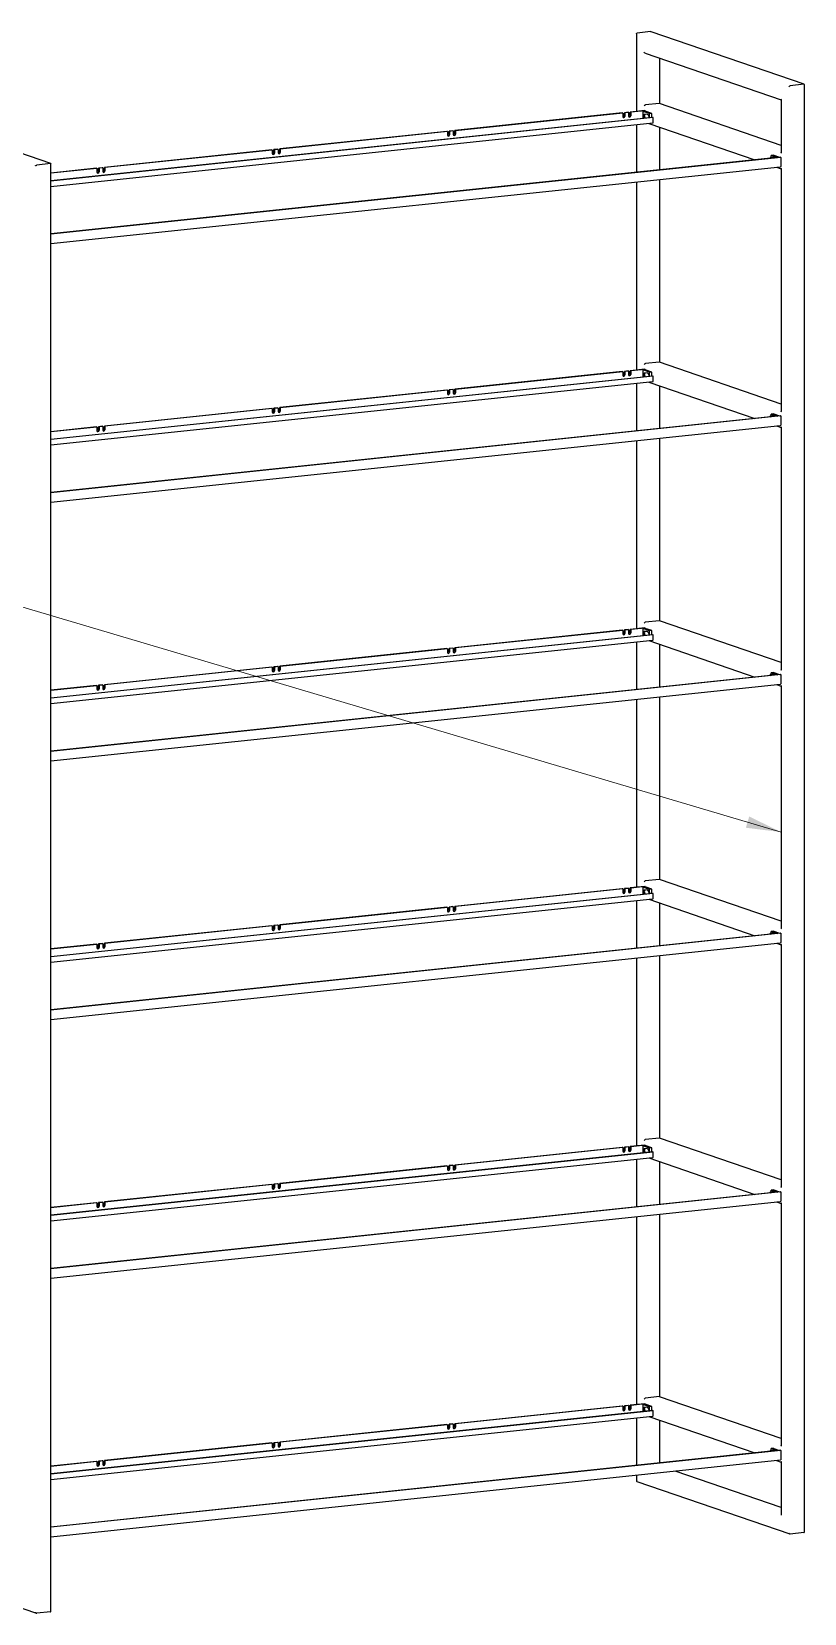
# Model space of a CAD drawing. Header units: inches. Extents: x 6 to 1987, y -21 to 287.
# Drawn here: x 630.4 to 674.3, y 178 to 268.1 of the extents above; entities that cross this region are included whole.
import ezdxf

# ---------------------------------------------------------------- set-up
doc = ezdxf.new("R2010")
doc.units = ezdxf.units.IN
doc.header["$LTSCALE"] = 12.7
doc.header["$MEASUREMENT"] = 0
doc.layers.add('ANNOTATION_LINES', color=7, linetype='Continuous', lineweight=13)
doc.layers.add('Visible', color=7, linetype='Continuous', lineweight=25)

msp = doc.modelspace()

# ---------------------------------------------------------------- linework, layer by layer
at = {"layer": 'ANNOTATION_LINES', "color": 251}
msp.add_line((673.02679, 222.51014, -8.32609), (567.31315, 253.89456, 8.32609), dxfattribs=at)
msp.add_solid([(671.20437, 223.3989), (673.02679, 222.51014), (671.01463, 222.7598)], dxfattribs=at)
at = {"layer": 'Visible'}
for p, q in [((664.79645, 267.96655), (664.79645, 263.54512)), ((665.5974, 268.08801), (664.82741, 268.00693)), ((674.32931, 265.08894), (665.619, 268.08513)), ((665.28995, 266.86155), (673.02679, 264.20022)), ((666.11249, 263.9885), (666.11249, 266.57861)), ((674.31188, 265.09039), (673.54188, 265.00931)), ((674.34283, 182.66623), (674.34283, 265.07)), ((666.08154, 263.9946), (665.31154, 263.91351)), ((673.02679, 261.6101), (666.09897, 263.99315)), ((673.02679, 264.21452), (673.02679, 261.20858)), ((631.45471, 260.57387), (622.74439, 263.57006)), ((665.71413, 263.20168), (631.46822, 259.59528)), ((665.74318, 263.19168), (631.46822, 259.58223)), ((663.98156, 263.4593), (654.46164, 262.45677)), ((664.0106, 263.44931), (654.49069, 262.44678)), ((664.0106, 263.44931), (663.98156, 263.4593)), ((664.0106, 263.44931), (664.0106, 263.25296)), ((664.31405, 263.49431), (664.10406, 263.4722)), ((664.10406, 263.27586), (664.10406, 263.4722)), ((664.1331, 263.46221), (664.10406, 263.4722)), ((664.3431, 263.48432), (664.1331, 263.46221)), ((664.1331, 263.46221), (664.1331, 263.26586)), ((664.3431, 263.48432), (664.31405, 263.49431)), ((664.3431, 263.48432), (664.3431, 263.28798)), ((665.25904, 263.59383), (664.43655, 263.50722)), ((664.43655, 263.31087), (664.43655, 263.50722)), ((664.4656, 263.49722), (664.43655, 263.50722)), ((665.28809, 263.58384), (664.4656, 263.49722)), ((664.4656, 263.49722), (664.4656, 263.30088)), ((665.28809, 263.5642), (665.14809, 263.54946)), ((665.14809, 263.54946), (665.14809, 263.14207)), ((665.52572, 263.41956), (665.14809, 263.54946)), ((665.21217, 263.29172), (665.18981, 263.22087)), ((665.26911, 263.22923), (665.18981, 263.22087)), ((665.18981, 263.22087), (665.20859, 263.14844)), ((665.25689, 263.27634), (665.21217, 263.29172)), ((665.39172, 263.39298), (665.23423, 263.3764)), ((665.27925, 263.19011), (665.25689, 263.27634)), ((665.28809, 263.58384), (665.25904, 263.59383)), ((665.26808, 263.1547), (665.27925, 263.19011)), ((665.28809, 263.58384), (665.28809, 263.5642)), ((665.66572, 263.43431), (665.28809, 263.5642)), ((665.66572, 263.43431), (665.52572, 263.41956)), ((665.52572, 263.18395), (665.52572, 263.41956)), ((665.66572, 263.19869), (665.52572, 263.18395)), ((665.53043, 263.18233), (665.52572, 263.18395)), ((665.66572, 263.19869), (665.66572, 263.43431)), ((665.67043, 263.19707), (665.66572, 263.19869)), ((665.71413, 263.20168), (665.74318, 263.19168)), ((665.74318, 262.93644), (665.74318, 263.19168)), ((631.46822, 259.2797), (665.72042, 262.88676)), ((654.00665, 262.40885), (644.48674, 261.40632)), ((654.0357, 262.39886), (644.51578, 261.39633)), ((654.0357, 262.39886), (654.00665, 262.40885)), ((654.0357, 262.39886), (654.0357, 262.20252)), ((654.33915, 262.44387), (654.12915, 262.42175)), ((654.1582, 262.41176), (654.12915, 262.42175)), ((654.12915, 262.22541), (654.12915, 262.42175)), ((654.36819, 262.43388), (654.1582, 262.41176)), ((654.1582, 262.41176), (654.1582, 262.21542)), ((654.36819, 262.43388), (654.33915, 262.44387)), ((654.36819, 262.43388), (654.36819, 262.23753)), ((654.46164, 262.26043), (654.46164, 262.45677)), ((654.49069, 262.44678), (654.46164, 262.45677)), ((654.49069, 262.44678), (654.49069, 262.25043)), ((664.79645, 262.78946), (664.79645, 260.07787)), ((665.49749, 262.86328), (671.53274, 260.78726)), ((666.11249, 260.21646), (666.11249, 262.65173)), ((644.03174, 261.35841), (634.51183, 260.35588)), ((644.06079, 261.34842), (634.54088, 260.34589)), ((644.06079, 261.34842), (644.03174, 261.35841)), ((644.06079, 261.34842), (644.06079, 261.15207)), ((644.36424, 261.39342), (644.15424, 261.37131)), ((644.18329, 261.36132), (644.15424, 261.37131)), ((644.15424, 261.17496), (644.15424, 261.37131)), ((644.39329, 261.38343), (644.18329, 261.36132)), ((644.18329, 261.36132), (644.18329, 261.16497)), ((644.39329, 261.38343), (644.36424, 261.39342)), ((644.39329, 261.38343), (644.39329, 261.18709)), ((644.48674, 261.20998), (644.48674, 261.40632)), ((644.51578, 261.39633), (644.48674, 261.40632)), ((644.51578, 261.39633), (644.51578, 261.19999)), ((631.43727, 260.57532), (630.66728, 260.49423)), ((672.9762, 260.93927), (631.46822, 256.56812)), ((673.00525, 260.92928), (631.46822, 256.55507)), ((631.46822, 178.15115), (631.46822, 260.55493)), ((631.46822, 256.01692), (672.98248, 260.38874)), ((634.05683, 260.30796), (631.46822, 260.03536)), ((634.08588, 260.29797), (631.46822, 260.02231)), ((634.08588, 260.29797), (634.05683, 260.30796)), ((634.08588, 260.29797), (634.08588, 260.10163)), ((634.38933, 260.34298), (634.17933, 260.32086)), ((634.20838, 260.31087), (634.17933, 260.32086)), ((634.17933, 260.12452), (634.17933, 260.32086)), ((634.41838, 260.33299), (634.20838, 260.31087)), ((634.20838, 260.31087), (634.20838, 260.11453)), ((634.41838, 260.33299), (634.38933, 260.34298)), ((634.41838, 260.33299), (634.41838, 260.13664)), ((634.51183, 260.15953), (634.51183, 260.35588)), ((634.54088, 260.34589), (634.51183, 260.35588)), ((634.54088, 260.34589), (634.54088, 260.14954)), ((672.55696, 260.92828), (672.39946, 260.91169)), ((672.59857, 261.04953), (672.45857, 261.03479)), ((672.45857, 260.91791), (672.45857, 261.03479)), ((672.45857, 261.03479), (672.7925, 260.91993)), ((672.59857, 261.04953), (672.9325, 260.93467)), ((672.75955, 260.36526), (673.02679, 260.27334)), ((672.9762, 260.93927), (673.00525, 260.92928)), ((673.00525, 260.92928), (673.00525, 260.43842)), ((673.02679, 260.28763), (673.02679, 246.48277)), ((664.79645, 259.52668), (664.79645, 248.8193)), ((666.11249, 249.26269), (666.11249, 259.66527)), ((663.98156, 248.73349), (654.46164, 247.73096)), ((664.0106, 248.7235), (654.49069, 247.72097)), ((664.0106, 248.7235), (663.98156, 248.73349)), ((664.0106, 248.7235), (664.0106, 248.52715)), ((664.31405, 248.7685), (664.10406, 248.74639)), ((664.1331, 248.7364), (664.10406, 248.74639)), ((664.10406, 248.55004), (664.10406, 248.74639)), ((664.3431, 248.75851), (664.1331, 248.7364)), ((664.1331, 248.7364), (664.1331, 248.54005)), ((664.3431, 248.75851), (664.31405, 248.7685)), ((664.3431, 248.75851), (664.3431, 248.56217)), ((665.25904, 248.86802), (664.43655, 248.7814)), ((664.43655, 248.58506), (664.43655, 248.7814)), ((664.4656, 248.77141), (664.43655, 248.7814)), ((665.28809, 248.85803), (664.4656, 248.77141)), ((664.4656, 248.77141), (664.4656, 248.57507)), ((665.28809, 248.83839), (665.14809, 248.82365)), ((665.14809, 248.82365), (665.14809, 248.41625)), ((665.52572, 248.69375), (665.14809, 248.82365)), ((665.39172, 248.66717), (665.23423, 248.65059)), ((665.28809, 248.85803), (665.25904, 248.86802)), ((665.28809, 248.85803), (665.28809, 248.83839)), ((665.66572, 248.7085), (665.28809, 248.83839)), ((666.08154, 249.26879), (665.31154, 249.1877)), ((665.66572, 248.7085), (665.52572, 248.69375)), ((665.52572, 248.45814), (665.52572, 248.69375)), ((665.66572, 248.47288), (665.66572, 248.7085)), ((673.02679, 246.88429), (666.09897, 249.26734)), ((665.71413, 248.47586), (631.46822, 244.86947)), ((665.74318, 248.46587), (631.46822, 244.85642)), ((631.46822, 244.55389), (665.72042, 248.16095)), ((654.00665, 247.68304), (644.48674, 246.68051)), ((654.0357, 247.67305), (644.51578, 246.67052)), ((654.0357, 247.67305), (654.00665, 247.68304)), ((654.0357, 247.67305), (654.0357, 247.47671)), ((654.33915, 247.71806), (654.12915, 247.69594)), ((654.1582, 247.68595), (654.12915, 247.69594)), ((654.12915, 247.4996), (654.12915, 247.69594)), ((654.36819, 247.70807), (654.1582, 247.68595)), ((654.1582, 247.68595), (654.1582, 247.48961)), ((654.36819, 247.70807), (654.33915, 247.71806)), ((654.36819, 247.70807), (654.36819, 247.51172)), ((654.46164, 247.53461), (654.46164, 247.73096)), ((654.49069, 247.72097), (654.46164, 247.73096)), ((654.49069, 247.72097), (654.49069, 247.52462)), ((664.79645, 248.06364), (664.79645, 245.35206)), ((665.21217, 248.56591), (665.18981, 248.49506)), ((665.26911, 248.50341), (665.18981, 248.49506)), ((665.18981, 248.49506), (665.20859, 248.42263)), ((665.25689, 248.55052), (665.21217, 248.56591)), ((665.27925, 248.4643), (665.25689, 248.55052)), ((665.26808, 248.42889), (665.27925, 248.4643)), ((665.49749, 248.13747), (671.53274, 246.06145)), ((665.66572, 248.47288), (665.52572, 248.45814)), ((665.53043, 248.45652), (665.52572, 248.45814)), ((665.67043, 248.47126), (665.66572, 248.47288)), ((665.71413, 248.47586), (665.74318, 248.46587)), ((665.74318, 248.21062), (665.74318, 248.46587)), ((666.11249, 245.49065), (666.11249, 247.92592)), ((672.9762, 246.21346), (631.46822, 241.8423)), ((673.00525, 246.20347), (631.46822, 241.82925)), ((644.03174, 246.6326), (634.51183, 245.63007)), ((644.06079, 246.6226), (634.54088, 245.62007)), ((644.06079, 246.6226), (644.03174, 246.6326)), ((644.06079, 246.6226), (644.06079, 246.42626)), ((644.36424, 246.66761), (644.15424, 246.6455)), ((644.18329, 246.6355), (644.15424, 246.6455)), ((644.15424, 246.44915), (644.15424, 246.6455)), ((644.39329, 246.65762), (644.18329, 246.6355)), ((644.18329, 246.6355), (644.18329, 246.43916)), ((644.39329, 246.65762), (644.36424, 246.66761)), ((644.39329, 246.65762), (644.39329, 246.46128)), ((644.48674, 246.48417), (644.48674, 246.68051)), ((644.51578, 246.67052), (644.48674, 246.68051)), ((644.51578, 246.67052), (644.51578, 246.47418)), ((672.55696, 246.20246), (672.39946, 246.18588)), ((672.59857, 246.32372), (672.45857, 246.30898)), ((672.45857, 246.30898), (672.7925, 246.19411)), ((672.45857, 246.1921), (672.45857, 246.30898)), ((672.59857, 246.32372), (672.9325, 246.20886)), ((672.9762, 246.21346), (673.00525, 246.20347)), ((673.00525, 246.20347), (673.00525, 245.71261)), ((631.46822, 241.29111), (672.98248, 245.66293)), ((634.05683, 245.58215), (631.46822, 245.30955)), ((634.08588, 245.57216), (631.46822, 245.2965)), ((634.08588, 245.57216), (634.05683, 245.58215)), ((634.08588, 245.57216), (634.08588, 245.37581)), ((634.38933, 245.61717), (634.17933, 245.59505)), ((634.20838, 245.58506), (634.17933, 245.59505)), ((634.17933, 245.39871), (634.17933, 245.59505)), ((634.41838, 245.60717), (634.20838, 245.58506)), ((634.20838, 245.58506), (634.20838, 245.38871)), ((634.41838, 245.60717), (634.38933, 245.61717)), ((634.41838, 245.60717), (634.41838, 245.41083)), ((634.51183, 245.43372), (634.51183, 245.63007)), ((634.54088, 245.62007), (634.51183, 245.63007)), ((634.54088, 245.62007), (634.54088, 245.42373)), ((672.75955, 245.63945), (673.02679, 245.54753)), ((673.02679, 245.56182), (673.02679, 231.75696)), ((664.79645, 244.80087), (664.79645, 234.09349)), ((666.11249, 234.53687), (666.11249, 244.93946)), ((666.08154, 234.54297), (665.31154, 234.46189)), ((673.02679, 232.15848), (666.09897, 234.54152)), ((665.71413, 233.75005), (631.46822, 230.14366)), ((665.74318, 233.74006), (631.46822, 230.1306)), ((631.46822, 229.82808), (665.72042, 233.43513)), ((663.98156, 234.00768), (654.46164, 233.00515)), ((664.0106, 233.99768), (654.49069, 232.99515)), ((664.0106, 233.99768), (663.98156, 234.00768)), ((664.0106, 233.99768), (664.0106, 233.80134)), ((664.31405, 234.04269), (664.10406, 234.02058)), ((664.10406, 233.82423), (664.10406, 234.02058)), ((664.1331, 234.01058), (664.10406, 234.02058)), ((664.3431, 234.0327), (664.1331, 234.01058)), ((664.1331, 234.01058), (664.1331, 233.81424)), ((664.3431, 234.0327), (664.31405, 234.04269)), ((664.3431, 234.0327), (664.3431, 233.83636)), ((665.25904, 234.14221), (664.43655, 234.05559)), ((664.43655, 233.85925), (664.43655, 234.05559)), ((664.4656, 234.0456), (664.43655, 234.05559)), ((665.28809, 234.13222), (664.4656, 234.0456)), ((664.4656, 234.0456), (664.4656, 233.84926)), ((664.79645, 233.33783), (664.79645, 230.62625)), ((665.28809, 234.11258), (665.14809, 234.09784)), ((665.14809, 234.09784), (665.14809, 233.69044)), ((665.52572, 233.96794), (665.14809, 234.09784)), ((665.21217, 233.8401), (665.18981, 233.76925)), ((665.26911, 233.7776), (665.18981, 233.76925)), ((665.18981, 233.76925), (665.20859, 233.69681)), ((665.25689, 233.82471), (665.21217, 233.8401)), ((665.39172, 233.94136), (665.23423, 233.92478)), ((665.27925, 233.73848), (665.25689, 233.82471)), ((665.28809, 234.13222), (665.25904, 234.14221)), ((665.26808, 233.70308), (665.27925, 233.73848)), ((665.28809, 234.13222), (665.28809, 234.11258)), ((665.66572, 233.98268), (665.28809, 234.11258)), ((665.49749, 233.41166), (671.53274, 231.33564)), ((665.66572, 233.98268), (665.52572, 233.96794)), ((665.52572, 233.73233), (665.52572, 233.96794)), ((665.66572, 233.74707), (665.52572, 233.73233)), ((665.53043, 233.73071), (665.52572, 233.73233)), ((665.66572, 233.74707), (665.66572, 233.98268)), ((665.67043, 233.74545), (665.66572, 233.74707)), ((665.71413, 233.75005), (665.74318, 233.74006)), ((665.74318, 233.48481), (665.74318, 233.74006)), ((654.00665, 232.95723), (644.48674, 231.9547)), ((654.0357, 232.94724), (644.51578, 231.94471)), ((654.0357, 232.94724), (654.00665, 232.95723)), ((654.0357, 232.94724), (654.0357, 232.75089)), ((654.33915, 232.99225), (654.12915, 232.97013)), ((654.1582, 232.96014), (654.12915, 232.97013)), ((654.12915, 232.77379), (654.12915, 232.97013)), ((654.36819, 232.98225), (654.1582, 232.96014)), ((654.1582, 232.96014), (654.1582, 232.76379)), ((654.36819, 232.98225), (654.33915, 232.99225)), ((654.36819, 232.98225), (654.36819, 232.78591)), ((654.46164, 232.8088), (654.46164, 233.00515)), ((654.49069, 232.99515), (654.46164, 233.00515)), ((654.49069, 232.99515), (654.49069, 232.79881)), ((666.11249, 230.76484), (666.11249, 233.20011)), ((672.9762, 231.48765), (631.46822, 227.11649)), ((673.00525, 231.47766), (631.46822, 227.10344)), ((644.03174, 231.90678), (634.51183, 230.90425)), ((644.06079, 231.89679), (634.54088, 230.89426)), ((644.06079, 231.89679), (644.03174, 231.90678)), ((644.06079, 231.89679), (644.06079, 231.70045)), ((644.36424, 231.9418), (644.15424, 231.91969)), ((644.18329, 231.90969), (644.15424, 231.91969)), ((644.15424, 231.72334), (644.15424, 231.91969)), ((644.39329, 231.93181), (644.18329, 231.90969)), ((644.18329, 231.90969), (644.18329, 231.71335)), ((644.39329, 231.93181), (644.36424, 231.9418)), ((644.39329, 231.93181), (644.39329, 231.73546)), ((644.48674, 231.75836), (644.48674, 231.9547)), ((644.51578, 231.94471), (644.48674, 231.9547)), ((644.51578, 231.94471), (644.51578, 231.74836)), ((672.55696, 231.47665), (672.39946, 231.46007)), ((672.59857, 231.59791), (672.45857, 231.58317)), ((672.45857, 231.46629), (672.45857, 231.58317)), ((672.45857, 231.58317), (672.7925, 231.4683)), ((672.59857, 231.59791), (672.9325, 231.48305)), ((672.9762, 231.48765), (673.00525, 231.47766)), ((673.00525, 231.47766), (673.00525, 230.9868)), ((631.46822, 226.5653), (672.98248, 230.93712)), ((634.05683, 230.85634), (631.46822, 230.58374)), ((634.08588, 230.84635), (631.46822, 230.57068)), ((634.08588, 230.84635), (634.05683, 230.85634)), ((634.08588, 230.84635), (634.08588, 230.65)), ((634.38933, 230.89135), (634.17933, 230.86924)), ((634.20838, 230.85925), (634.17933, 230.86924)), ((634.17933, 230.6729), (634.17933, 230.86924)), ((634.41838, 230.88136), (634.20838, 230.85925)), ((634.20838, 230.85925), (634.20838, 230.6629)), ((634.41838, 230.88136), (634.38933, 230.89135)), ((634.41838, 230.88136), (634.41838, 230.68502)), ((634.51183, 230.70791), (634.51183, 230.90425)), ((634.54088, 230.89426), (634.51183, 230.90425)), ((634.54088, 230.89426), (634.54088, 230.69792)), ((672.75955, 230.91364), (673.02679, 230.82171)), ((673.02679, 230.83601), (673.02679, 217.03115)), ((664.79645, 230.07506), (664.79645, 219.36768)), ((666.11249, 219.81106), (666.11249, 230.21365)), ((666.08154, 219.81716), (665.31154, 219.73607)), ((673.02679, 217.43267), (666.09897, 219.81571)), ((665.71413, 219.02424), (631.46822, 215.41784)), ((665.74318, 219.01425), (631.46822, 215.40479)), ((663.98156, 219.28186), (654.46164, 218.27933)), ((664.0106, 219.27187), (654.49069, 218.26934)), ((664.0106, 219.27187), (663.98156, 219.28186)), ((664.0106, 219.27187), (664.0106, 219.07553)), ((664.31405, 219.31688), (664.10406, 219.29476)), ((664.10406, 219.09842), (664.10406, 219.29476)), ((664.1331, 219.28477), (664.10406, 219.29476)), ((664.3431, 219.30689), (664.1331, 219.28477)), ((664.1331, 219.28477), (664.1331, 219.08843)), ((664.3431, 219.30689), (664.31405, 219.31688)), ((664.3431, 219.30689), (664.3431, 219.11054)), ((665.25904, 219.4164), (664.43655, 219.32978)), ((664.43655, 219.13344), (664.43655, 219.32978)), ((664.4656, 219.31979), (664.43655, 219.32978)), ((665.28809, 219.4064), (664.4656, 219.31979)), ((664.4656, 219.31979), (664.4656, 219.12344)), ((665.28809, 219.38677), (665.14809, 219.37203)), ((665.14809, 219.37203), (665.14809, 218.96463)), ((665.52572, 219.24213), (665.14809, 219.37203)), ((665.21217, 219.11428), (665.18981, 219.04344)), ((665.26911, 219.05179), (665.18981, 219.04344)), ((665.18981, 219.04344), (665.20859, 218.971)), ((665.25689, 219.0989), (665.21217, 219.11428)), ((665.39172, 219.21555), (665.23423, 219.19896)), ((665.27925, 219.01267), (665.25689, 219.0989)), ((665.28809, 219.4064), (665.25904, 219.4164)), ((665.26808, 218.97727), (665.27925, 219.01267)), ((665.28809, 219.4064), (665.28809, 219.38677)), ((665.66572, 219.25687), (665.28809, 219.38677)), ((665.66572, 219.25687), (665.52572, 219.24213)), ((665.52572, 219.00652), (665.52572, 219.24213)), ((665.66572, 219.02126), (665.52572, 219.00652)), ((665.53043, 219.00489), (665.52572, 219.00652)), ((665.66572, 219.02126), (665.66572, 219.25687)), ((665.67043, 219.01964), (665.66572, 219.02126)), ((665.71413, 219.02424), (665.74318, 219.01425)), ((665.74318, 218.759), (665.74318, 219.01425)), ((631.46822, 215.10226), (665.72042, 218.70932)), ((654.00665, 218.23142), (644.48674, 217.22889)), ((654.0357, 218.22143), (644.51578, 217.2189)), ((654.0357, 218.22143), (654.00665, 218.23142)), ((654.0357, 218.22143), (654.0357, 218.02508)), ((654.33915, 218.26643), (654.12915, 218.24432)), ((654.1582, 218.23433), (654.12915, 218.24432)), ((654.12915, 218.04797), (654.12915, 218.24432)), ((654.36819, 218.25644), (654.1582, 218.23433)), ((654.1582, 218.23433), (654.1582, 218.03798)), ((654.36819, 218.25644), (654.33915, 218.26643)), ((654.36819, 218.25644), (654.36819, 218.0601)), ((654.46164, 218.08299), (654.46164, 218.27933)), ((654.49069, 218.26934), (654.46164, 218.27933)), ((654.49069, 218.26934), (654.49069, 218.073)), ((664.79645, 218.61202), (664.79645, 215.90044)), ((665.49749, 218.68585), (671.53274, 216.60983)), ((666.11249, 216.03903), (666.11249, 218.4743)), ((644.03174, 217.18097), (634.51183, 216.17844)), ((644.06079, 217.17098), (634.54088, 216.16845)), ((644.06079, 217.17098), (644.03174, 217.18097)), ((644.06079, 217.17098), (644.06079, 216.97464)), ((644.36424, 217.21599), (644.15424, 217.19387)), ((644.18329, 217.18388), (644.15424, 217.19387)), ((644.15424, 216.99753), (644.15424, 217.19387)), ((644.39329, 217.206), (644.18329, 217.18388)), ((644.18329, 217.18388), (644.18329, 216.98754)), ((644.39329, 217.206), (644.36424, 217.21599)), ((644.39329, 217.206), (644.39329, 217.00965)), ((644.48674, 217.03254), (644.48674, 217.22889)), ((644.51578, 217.2189), (644.48674, 217.22889)), ((644.51578, 217.2189), (644.51578, 217.02255)), ((672.9762, 216.76184), (631.46822, 212.39068)), ((673.00525, 216.75184), (631.46822, 212.37763)), ((631.46822, 211.83949), (672.98248, 216.21131)), ((634.38933, 216.16554), (634.17933, 216.14343)), ((634.41838, 216.15555), (634.20838, 216.13344)), ((634.41838, 216.15555), (634.38933, 216.16554)), ((634.41838, 216.15555), (634.41838, 215.95921)), ((634.51183, 215.9821), (634.51183, 216.17844)), ((634.54088, 216.16845), (634.51183, 216.17844)), ((634.54088, 216.16845), (634.54088, 215.97211)), ((672.55696, 216.75084), (672.39946, 216.73425)), ((672.59857, 216.8721), (672.45857, 216.85736)), ((672.45857, 216.74048), (672.45857, 216.85736)), ((672.45857, 216.85736), (672.7925, 216.74249)), ((672.59857, 216.8721), (672.9325, 216.75723)), ((672.75955, 216.18783), (673.02679, 216.0959)), ((672.9762, 216.76184), (673.00525, 216.75184)), ((673.00525, 216.75184), (673.00525, 216.26098)), ((634.05683, 216.13053), (631.46822, 215.85792)), ((634.08588, 216.12054), (631.46822, 215.84487)), ((634.08588, 216.12054), (634.05683, 216.13053)), ((634.08588, 216.12054), (634.08588, 215.92419)), ((634.20838, 216.13344), (634.17933, 216.14343)), ((634.17933, 215.94708), (634.17933, 216.14343)), ((634.20838, 216.13344), (634.20838, 215.93709)), ((664.79645, 215.34925), (664.79645, 204.64187)), ((666.11249, 205.08525), (666.11249, 215.48784)), ((673.02679, 216.1102), (673.02679, 202.30533)), ((663.98156, 204.55605), (654.46164, 203.55352)), ((664.0106, 204.54606), (654.49069, 203.54353)), ((664.0106, 204.54606), (663.98156, 204.55605)), ((664.0106, 204.54606), (664.0106, 204.34972)), ((664.31405, 204.59107), (664.10406, 204.56895)), ((664.1331, 204.55896), (664.10406, 204.56895)), ((664.10406, 204.37261), (664.10406, 204.56895)), ((664.3431, 204.58108), (664.1331, 204.55896)), ((664.1331, 204.55896), (664.1331, 204.36262)), ((664.3431, 204.58108), (664.31405, 204.59107)), ((664.3431, 204.58108), (664.3431, 204.38473)), ((665.25904, 204.69058), (664.43655, 204.60397)), ((664.43655, 204.40762), (664.43655, 204.60397)), ((664.4656, 204.59398), (664.43655, 204.60397)), ((665.28809, 204.68059), (664.4656, 204.59398)), ((664.4656, 204.59398), (664.4656, 204.39763)), ((665.28809, 204.66096), (665.14809, 204.64621)), ((665.14809, 204.64621), (665.14809, 204.23882)), ((665.52572, 204.51632), (665.14809, 204.64621)), ((665.39172, 204.48974), (665.23423, 204.47315)), ((665.28809, 204.68059), (665.25904, 204.69058)), ((665.28809, 204.68059), (665.28809, 204.66096)), ((665.66572, 204.53106), (665.28809, 204.66096)), ((666.08154, 205.09135), (665.31154, 205.01026)), ((665.66572, 204.53106), (665.52572, 204.51632)), ((665.52572, 204.2807), (665.52572, 204.51632)), ((665.66572, 204.29545), (665.66572, 204.53106)), ((673.02679, 202.70686), (666.09897, 205.0899)), ((665.71413, 204.29843), (631.46822, 200.69203)), ((665.74318, 204.28844), (631.46822, 200.67898)), ((631.46822, 200.37645), (665.72042, 203.98351)), ((654.33915, 203.54062), (654.12915, 203.51851)), ((654.36819, 203.53063), (654.33915, 203.54062)), ((654.46164, 203.35718), (654.46164, 203.55352)), ((654.49069, 203.54353), (654.46164, 203.55352)), ((654.49069, 203.54353), (654.49069, 203.34719)), ((664.79645, 203.88621), (664.79645, 201.17463)), ((665.21217, 204.38847), (665.18981, 204.31763)), ((665.26911, 204.32598), (665.18981, 204.31763)), ((665.18981, 204.31763), (665.20859, 204.24519)), ((665.25689, 204.37309), (665.21217, 204.38847)), ((665.27925, 204.28686), (665.25689, 204.37309)), ((665.26808, 204.25145), (665.27925, 204.28686)), ((665.49749, 203.96003), (671.53274, 201.88402)), ((665.66572, 204.29545), (665.52572, 204.2807)), ((665.53043, 204.27908), (665.52572, 204.2807)), ((665.67043, 204.29383), (665.66572, 204.29545)), ((665.71413, 204.29843), (665.74318, 204.28844)), ((665.74318, 204.03319), (665.74318, 204.28844)), ((666.11249, 201.31322), (666.11249, 203.74848)), ((654.00665, 203.50561), (644.48674, 202.50308)), ((654.0357, 203.49562), (644.51578, 202.49308)), ((654.0357, 203.49562), (654.00665, 203.50561)), ((654.0357, 203.49562), (654.0357, 203.29927)), ((654.1582, 203.50852), (654.12915, 203.51851)), ((654.12915, 203.32216), (654.12915, 203.51851)), ((654.36819, 203.53063), (654.1582, 203.50852)), ((654.1582, 203.50852), (654.1582, 203.31217)), ((654.36819, 203.53063), (654.36819, 203.33429)), ((672.9762, 202.03602), (631.46822, 197.66487)), ((673.00525, 202.02603), (631.46822, 197.65182)), ((644.03174, 202.45516), (634.51183, 201.45263)), ((644.06079, 202.44517), (634.54088, 201.44264)), ((644.06079, 202.44517), (644.03174, 202.45516)), ((644.06079, 202.44517), (644.06079, 202.24883)), ((644.36424, 202.49018), (644.15424, 202.46806)), ((644.18329, 202.45807), (644.15424, 202.46806)), ((644.15424, 202.27172), (644.15424, 202.46806)), ((644.39329, 202.48018), (644.18329, 202.45807)), ((644.18329, 202.45807), (644.18329, 202.26173)), ((644.39329, 202.48018), (644.36424, 202.49018)), ((644.39329, 202.48018), (644.39329, 202.28384)), ((644.48674, 202.30673), (644.48674, 202.50308)), ((644.51578, 202.49308), (644.48674, 202.50308)), ((644.51578, 202.49308), (644.51578, 202.29674)), ((672.55696, 202.02503), (672.39946, 202.00844)), ((672.59857, 202.14629), (672.45857, 202.13154)), ((672.45857, 202.13154), (672.7925, 202.01668)), ((672.45857, 202.01467), (672.45857, 202.13154)), ((672.59857, 202.14629), (672.9325, 202.03142)), ((672.9762, 202.03602), (673.00525, 202.02603)), ((673.00525, 202.02603), (673.00525, 201.53517)), ((631.46822, 197.11368), (672.98248, 201.48549)), ((634.05683, 201.40472), (631.46822, 201.13211)), ((634.08588, 201.39472), (631.46822, 201.11906)), ((634.08588, 201.39472), (634.05683, 201.40472)), ((634.08588, 201.39472), (634.08588, 201.19838)), ((634.38933, 201.43973), (634.17933, 201.41762)), ((634.20838, 201.40762), (634.17933, 201.41762)), ((634.17933, 201.22127), (634.17933, 201.41762)), ((634.41838, 201.42974), (634.20838, 201.40762)), ((634.20838, 201.40762), (634.20838, 201.21128)), ((634.41838, 201.42974), (634.38933, 201.43973)), ((634.41838, 201.42974), (634.41838, 201.23339)), ((634.51183, 201.25629), (634.51183, 201.45263)), ((634.54088, 201.44264), (634.51183, 201.45263)), ((634.54088, 201.44264), (634.54088, 201.24629)), ((672.75955, 201.46202), (673.02679, 201.37009)), ((673.02679, 201.38439), (673.02679, 187.57952)), ((664.79645, 200.62343), (664.79645, 189.91606)), ((666.11249, 190.35944), (666.11249, 200.76202)), ((666.08154, 190.36554), (665.31154, 190.28445)), ((673.02679, 187.98104), (666.09897, 190.36409)), ((665.71413, 189.57262), (631.46822, 185.96622)), ((665.74318, 189.56262), (631.46822, 185.95317)), ((631.46822, 185.65064), (665.72042, 189.2577)), ((663.98156, 189.83024), (654.46164, 188.82771)), ((664.0106, 189.82025), (654.49069, 188.81772)), ((664.0106, 189.82025), (663.98156, 189.83024)), ((664.0106, 189.82025), (664.0106, 189.6239)), ((664.31405, 189.86526), (664.10406, 189.84314)), ((664.10406, 189.6468), (664.10406, 189.84314)), ((664.1331, 189.83315), (664.10406, 189.84314)), ((664.3431, 189.85526), (664.1331, 189.83315)), ((664.1331, 189.83315), (664.1331, 189.63681)), ((664.3431, 189.85526), (664.31405, 189.86526)), ((664.3431, 189.85526), (664.3431, 189.65892)), ((665.25904, 189.96477), (664.43655, 189.87816)), ((664.43655, 189.68181), (664.43655, 189.87816)), ((664.4656, 189.86816), (664.43655, 189.87816)), ((665.28809, 189.95478), (664.4656, 189.86816)), ((664.4656, 189.86816), (664.4656, 189.67182)), ((664.79645, 189.1604), (664.79645, 186.44881)), ((665.28809, 189.93515), (665.14809, 189.9204)), ((665.14809, 189.9204), (665.14809, 189.51301)), ((665.52572, 189.79051), (665.14809, 189.9204)), ((665.21217, 189.66266), (665.18981, 189.59182)), ((665.26911, 189.60017), (665.18981, 189.59182)), ((665.18981, 189.59182), (665.20859, 189.51938)), ((665.25689, 189.64728), (665.21217, 189.66266)), ((665.39172, 189.76393), (665.23423, 189.74734)), ((665.27925, 189.56105), (665.25689, 189.64728)), ((665.28809, 189.95478), (665.25904, 189.96477)), ((665.26808, 189.52564), (665.27925, 189.56105)), ((665.28809, 189.95478), (665.28809, 189.93515)), ((665.66572, 189.80525), (665.28809, 189.93515)), ((665.49749, 189.23422), (671.53274, 187.1582)), ((665.66572, 189.80525), (665.52572, 189.79051)), ((665.52572, 189.55489), (665.52572, 189.79051)), ((665.66572, 189.56964), (665.52572, 189.55489)), ((665.53043, 189.55327), (665.52572, 189.55489)), ((665.66572, 189.56964), (665.66572, 189.80525)), ((665.67043, 189.56801), (665.66572, 189.56964)), ((665.71413, 189.57262), (665.74318, 189.56262)), ((665.74318, 189.30738), (665.74318, 189.56262)), ((654.00665, 188.7798), (644.48674, 187.77726)), ((654.0357, 188.7698), (644.51578, 187.76727)), ((654.0357, 188.7698), (654.00665, 188.7798)), ((654.0357, 188.7698), (654.0357, 188.57346)), ((654.33915, 188.81481), (654.12915, 188.7927)), ((654.1582, 188.7827), (654.12915, 188.7927)), ((654.12915, 188.59635), (654.12915, 188.7927)), ((654.36819, 188.80482), (654.1582, 188.7827)), ((654.1582, 188.7827), (654.1582, 188.58636)), ((654.36819, 188.80482), (654.33915, 188.81481)), ((654.36819, 188.80482), (654.36819, 188.60847)), ((654.46164, 188.63137), (654.46164, 188.82771)), ((654.49069, 188.81772), (654.46164, 188.82771)), ((654.49069, 188.81772), (654.49069, 188.62137)), ((666.11249, 186.5874), (666.11249, 189.02267)), ((644.03174, 187.72935), (634.51183, 186.72682)), ((644.06079, 187.71936), (634.54088, 186.71683)), ((644.06079, 187.71936), (644.03174, 187.72935)), ((644.06079, 187.71936), (644.06079, 187.52301)), ((644.36424, 187.76436), (644.15424, 187.74225)), ((644.18329, 187.73226), (644.15424, 187.74225)), ((644.15424, 187.54591), (644.15424, 187.74225)), ((644.39329, 187.75437), (644.18329, 187.73226)), ((644.18329, 187.73226), (644.18329, 187.53591)), ((644.39329, 187.75437), (644.36424, 187.76436)), ((644.39329, 187.75437), (644.39329, 187.55803)), ((644.48674, 187.58092), (644.48674, 187.77726)), ((644.51578, 187.76727), (644.48674, 187.77726)), ((644.51578, 187.76727), (644.51578, 187.57093)), ((672.59857, 187.42048), (672.45857, 187.40573)), ((672.45857, 187.40573), (672.7925, 187.29087)), ((672.45857, 187.28886), (672.45857, 187.40573)), ((672.59857, 187.42048), (672.9325, 187.30561)), ((672.9762, 187.31021), (631.46822, 182.93906)), ((673.00525, 187.30022), (631.46822, 182.92601)), ((631.46822, 182.38787), (672.98248, 186.75968)), ((634.05683, 186.6789), (631.46822, 186.4063)), ((634.08588, 186.66891), (631.46822, 186.39325)), ((634.08588, 186.66891), (634.05683, 186.6789)), ((634.08588, 186.66891), (634.08588, 186.47257)), ((634.38933, 186.71392), (634.17933, 186.6918)), ((634.20838, 186.68181), (634.17933, 186.6918)), ((634.17933, 186.49546), (634.17933, 186.6918)), ((634.41838, 186.70393), (634.20838, 186.68181)), ((634.20838, 186.68181), (634.20838, 186.48547)), ((634.41838, 186.70393), (634.38933, 186.71392)), ((634.41838, 186.70393), (634.41838, 186.50758)), ((634.51183, 186.53047), (634.51183, 186.72682)), ((634.54088, 186.71683), (634.51183, 186.72682)), ((634.54088, 186.71683), (634.54088, 186.52048)), ((672.55696, 187.29922), (672.39946, 187.28263)), ((672.75955, 186.73621), (673.02679, 186.64428)), ((672.9762, 187.31021), (673.00525, 187.30022)), ((673.00525, 187.30022), (673.00525, 186.80936)), ((673.02679, 186.65857), (673.02679, 183.65264)), ((664.79645, 185.89762), (664.79645, 185.56278)), ((664.80997, 185.54383), (673.52028, 182.54764)), ((673.02679, 184.05416), (666.99464, 186.12911)), ((674.31188, 182.62585), (673.54188, 182.54476)), ((621.93537, 181.02876), (630.64568, 178.03257)), ((631.43727, 178.11078), (630.66728, 178.02969))]:
    msp.add_line(p, q, dxfattribs=at)
at = {"layer": 'Visible', "extrusion": (0, 0, -1)}
for centre, major_axis, ratio, start_param, end_param in [((664.85645, 267.93803), (-0.04498, 0.06304), 0.62980467, 5.05465341, 6.62544974), ((665.62645, 268.01912), (-0.04498, 0.06304), 0.62980467, 6.62544974, 7.00633997), ((665.2825, 266.92757), (-0.04498, 0.06304), 0.62980467, 3.86474732, 5.05465341), ((673.51283, 264.9604), (-0.05652, -0.04033), 0.49933216, 7.13082697, 8.7016233), ((674.28283, 265.04148), (-0.05652, -0.04033), 0.49933216, 8.7016233, 9.76704239), ((673.08679, 264.24303), (-0.05652, -0.04033), 0.49933216, 6.62544974, 7.13082697), ((664.04281, 263.26941), (-0.02277, -0.06619), 0.85899774, 4.33149875, 6.02488572), ((664.3753, 263.30442), (-0.02277, -0.06619), 0.85899774, 4.33149875, 6.02488572), ((665.25203, 263.20733), (-0.0178, 0.16907), 0.4752879, 5.66638902, 6.94440592), ((665.40953, 263.22392), (-0.0178, 0.16907), 0.4752879, 0, 1.89418665), ((654.0679, 262.21896), (-0.02277, -0.06619), 0.85899774, 4.33149875, 6.02488572), ((654.40039, 262.25398), (-0.02277, -0.06619), 0.85899774, 4.33149875, 6.02488572), ((644.42549, 261.20353), (-0.02277, -0.06619), 0.85899774, 4.33149875, 6.02488572), ((673.08679, 261.18006), (-0.04498, 0.06304), 0.62980467, 5.05465341, 5.56003064), ((630.63823, 260.44532), (-0.05652, -0.04033), 0.49933216, 7.13082697, 8.7016233), ((631.40822, 260.52641), (-0.05652, -0.04033), 0.49933216, 8.7016233, 9.76704239), ((644.09299, 261.16851), (-0.02277, -0.06619), 0.85899774, 4.33149875, 6.02488572), ((672.41727, 260.74262), (-0.0178, 0.16907), 0.4752879, 5.66638902, 6.91652181), ((672.57476, 260.75921), (-0.0178, 0.16907), 0.4752879, 0, 0.6333365), ((672.9762, 260.44841), (-0.00628, 0.05967), 0.4752879, 1.78884221, 3.14159265), ((673.08679, 260.31615), (-0.05652, -0.04033), 0.49933216, 6.62544974, 7.13082697), ((634.11808, 260.11807), (-0.02277, -0.06619), 0.85899774, 4.33149875, 6.02488572), ((634.45058, 260.15308), (-0.02277, -0.06619), 0.85899774, 4.33149875, 6.02488572), ((664.3753, 248.57861), (-0.02277, -0.06619), 0.85899774, 4.33149875, 6.02488572), ((665.25203, 248.48152), (-0.0178, 0.16907), 0.4752879, 5.66638902, 6.94440592), ((665.40953, 248.49811), (-0.0178, 0.16907), 0.4752879, 0, 1.89418665), ((664.04281, 248.54359), (-0.02277, -0.06619), 0.85899774, 4.33149875, 6.02488572), ((654.0679, 247.49315), (-0.02277, -0.06619), 0.85899774, 4.33149875, 6.02488572), ((654.40039, 247.52816), (-0.02277, -0.06619), 0.85899774, 4.33149875, 6.02488572), ((644.09299, 246.4427), (-0.02277, -0.06619), 0.85899774, 4.33149875, 6.02488572), ((644.42549, 246.47772), (-0.02277, -0.06619), 0.85899774, 4.33149875, 6.02488572), ((672.41727, 246.01681), (-0.0178, 0.16907), 0.4752879, 5.66638902, 6.91652181), ((672.57476, 246.0334), (-0.0178, 0.16907), 0.4752879, 0, 0.6333365), ((673.08679, 246.45425), (-0.04498, 0.06304), 0.62980467, 5.05465341, 5.56003064), ((634.11808, 245.39226), (-0.02277, -0.06619), 0.85899774, 4.33149875, 6.02488572), ((634.45058, 245.42727), (-0.02277, -0.06619), 0.85899774, 4.33149875, 6.02488572), ((672.9762, 245.7226), (-0.00628, 0.05967), 0.4752879, 1.78884221, 3.14159265), ((673.08679, 245.59034), (-0.05652, -0.04033), 0.49933216, 6.62544974, 7.13082697), ((664.04281, 233.81778), (-0.02277, -0.06619), 0.85899774, 4.33149875, 6.02488572), ((664.3753, 233.8528), (-0.02277, -0.06619), 0.85899774, 4.33149875, 6.02488572), ((665.25203, 233.75571), (-0.0178, 0.16907), 0.4752879, 5.66638902, 6.94440592), ((665.40953, 233.7723), (-0.0178, 0.16907), 0.4752879, 0, 1.89418665), ((654.0679, 232.76734), (-0.02277, -0.06619), 0.85899774, 4.33149875, 6.02488572), ((654.40039, 232.80235), (-0.02277, -0.06619), 0.85899774, 4.33149875, 6.02488572), ((644.09299, 231.71689), (-0.02277, -0.06619), 0.85899774, 4.33149875, 6.02488572), ((644.42549, 231.75191), (-0.02277, -0.06619), 0.85899774, 4.33149875, 6.02488572), ((672.41727, 231.291), (-0.0178, 0.16907), 0.4752879, 5.66638902, 6.91652181), ((672.57476, 231.30759), (-0.0178, 0.16907), 0.4752879, 0, 0.6333365), ((673.08679, 231.72844), (-0.04498, 0.06304), 0.62980467, 5.05465341, 5.56003064), ((634.11808, 230.66645), (-0.02277, -0.06619), 0.85899774, 4.33149875, 6.02488572), ((634.45058, 230.70146), (-0.02277, -0.06619), 0.85899774, 4.33149875, 6.02488572), ((672.9762, 230.99679), (-0.00628, 0.05967), 0.4752879, 1.78884221, 3.14159265), ((673.08679, 230.86453), (-0.05652, -0.04033), 0.49933216, 6.62544974, 7.13082697), ((664.04281, 219.09197), (-0.02277, -0.06619), 0.85899774, 4.33149875, 6.02488572), ((664.3753, 219.12699), (-0.02277, -0.06619), 0.85899774, 4.33149875, 6.02488572), ((665.25203, 219.0299), (-0.0178, 0.16907), 0.4752879, 5.66638902, 6.94440592), ((665.40953, 219.04648), (-0.0178, 0.16907), 0.4752879, 0, 1.89418665), ((654.0679, 218.04152), (-0.02277, -0.06619), 0.85899774, 4.33149875, 6.02488572), ((654.40039, 218.07654), (-0.02277, -0.06619), 0.85899774, 4.33149875, 6.02488572), ((644.09299, 216.99108), (-0.02277, -0.06619), 0.85899774, 4.33149875, 6.02488572), ((644.42549, 217.02609), (-0.02277, -0.06619), 0.85899774, 4.33149875, 6.02488572), ((672.41727, 216.56519), (-0.0178, 0.16907), 0.4752879, 5.66638902, 6.91652181), ((672.57476, 216.58177), (-0.0178, 0.16907), 0.4752879, 0, 0.6333365), ((672.9762, 216.27098), (-0.00628, 0.05967), 0.4752879, 1.78884221, 3.14159265), ((673.08679, 217.00263), (-0.04498, 0.06304), 0.62980467, 5.05465341, 5.56003064), ((634.11808, 215.94063), (-0.02277, -0.06619), 0.85899774, 4.33149875, 6.02488572), ((634.45058, 215.97565), (-0.02277, -0.06619), 0.85899774, 4.33149875, 6.02488572), ((673.08679, 216.13871), (-0.05652, -0.04033), 0.49933216, 6.62544974, 7.13082697), ((665.25203, 204.30409), (-0.0178, 0.16907), 0.4752879, 5.66638902, 6.94440592), ((665.40953, 204.32067), (-0.0178, 0.16907), 0.4752879, 0, 1.89418665), ((664.04281, 204.36616), (-0.02277, -0.06619), 0.85899774, 4.33149875, 6.02488572), ((664.3753, 204.40117), (-0.02277, -0.06619), 0.85899774, 4.33149875, 6.02488572), ((654.0679, 203.31571), (-0.02277, -0.06619), 0.85899774, 4.33149875, 6.02488572), ((654.40039, 203.35073), (-0.02277, -0.06619), 0.85899774, 4.33149875, 6.02488572), ((644.09299, 202.26527), (-0.02277, -0.06619), 0.85899774, 4.33149875, 6.02488572), ((644.42549, 202.30028), (-0.02277, -0.06619), 0.85899774, 4.33149875, 6.02488572), ((672.41727, 201.83938), (-0.0178, 0.16907), 0.4752879, 5.66638902, 6.91652181), ((672.57476, 201.85596), (-0.0178, 0.16907), 0.4752879, 0, 0.6333365), ((673.08679, 202.27682), (-0.04498, 0.06304), 0.62980467, 5.05465341, 5.56003064), ((634.11808, 201.21482), (-0.02277, -0.06619), 0.85899774, 4.33149875, 6.02488572), ((634.45058, 201.24984), (-0.02277, -0.06619), 0.85899774, 4.33149875, 6.02488572), ((672.9762, 201.54516), (-0.00628, 0.05967), 0.4752879, 1.78884221, 3.14159265), ((673.08679, 201.4129), (-0.05652, -0.04033), 0.49933216, 6.62544974, 7.13082697), ((664.04281, 189.64035), (-0.02277, -0.06619), 0.85899774, 4.33149875, 6.02488572), ((664.3753, 189.67536), (-0.02277, -0.06619), 0.85899774, 4.33149875, 6.02488572), ((665.25203, 189.57827), (-0.0178, 0.16907), 0.4752879, 5.66638902, 6.94440592), ((665.40953, 189.59486), (-0.0178, 0.16907), 0.4752879, 0, 1.89418665), ((654.0679, 188.5899), (-0.02277, -0.06619), 0.85899774, 4.33149875, 6.02488572), ((654.40039, 188.62492), (-0.02277, -0.06619), 0.85899774, 4.33149875, 6.02488572), ((644.09299, 187.53946), (-0.02277, -0.06619), 0.85899774, 4.33149875, 6.02488572), ((644.42549, 187.57447), (-0.02277, -0.06619), 0.85899774, 4.33149875, 6.02488572), ((673.08679, 187.551), (-0.04498, 0.06304), 0.62980467, 5.05465341, 5.56003064), ((634.11808, 186.48901), (-0.02277, -0.06619), 0.85899774, 4.33149875, 6.02488572), ((634.45058, 186.52402), (-0.02277, -0.06619), 0.85899774, 4.33149875, 6.02488572), ((672.41727, 187.11357), (-0.0178, 0.16907), 0.4752879, 5.6498488, 6.91652181), ((672.57476, 187.13015), (-0.0178, 0.16907), 0.4752879, 0, 0.6333365), ((672.9762, 186.81935), (-0.00628, 0.05967), 0.4752879, 1.78884221, 3.14159265), ((673.08679, 186.68709), (-0.05652, -0.04033), 0.49933216, 6.62544974, 7.13082697)]:
    msp.add_ellipse(centre, major_axis=major_axis, ratio=ratio, start_param=start_param, end_param=end_param, dxfattribs=at)
at = {"layer": 'Visible'}
for centre, major_axis, ratio, start_param, end_param in [((665.2825, 263.8646), (-0.05652, -0.04033), 0.49933216, 10.14793262, 11.71872895), ((666.05249, 263.94569), (-0.05652, -0.04033), 0.49933216, 9.76704239, 10.14793262), ((664.07185, 263.25941), (0.02277, 0.06619), 0.85899774, 1.95168656, 5.09327921), ((664.40435, 263.29443), (0.02277, 0.06619), 0.85899774, 1.95168656, 5.09327921), ((654.09695, 262.20897), (0.02277, 0.06619), 0.85899774, 1.95168656, 5.09327921), ((654.42944, 262.24398), (0.02277, 0.06619), 0.85899774, 1.95168656, 5.09327921), ((665.71413, 262.94643), (0.00628, -0.05967), 0.4752879, 0, 1.35275044), ((644.45454, 261.19354), (0.02277, 0.06619), 0.85899774, 1.95168656, 5.09327921), ((644.12204, 261.15852), (0.02277, 0.06619), 0.85899774, 1.95168656, 5.09327921), ((634.14713, 260.10808), (0.02277, 0.06619), 0.85899774, 1.95168656, 5.09327921), ((634.47963, 260.14309), (0.02277, 0.06619), 0.85899774, 1.95168656, 5.09327921), ((664.40435, 248.56862), (0.02277, 0.06619), 0.85899774, 1.95168656, 5.09327921), ((665.2825, 249.13879), (-0.05652, -0.04033), 0.49933216, 10.14793262, 11.71872895), ((666.05249, 249.21987), (-0.05652, -0.04033), 0.49933216, 9.76704239, 10.14793262), ((664.07185, 248.5336), (0.02277, 0.06619), 0.85899774, 1.95168656, 5.09327921), ((665.71413, 248.22062), (0.00628, -0.05967), 0.4752879, 0, 1.35275044), ((654.09695, 247.48316), (0.02277, 0.06619), 0.85899774, 1.95168656, 5.09327921), ((654.42944, 247.51817), (0.02277, 0.06619), 0.85899774, 1.95168656, 5.09327921), ((644.12204, 246.43271), (0.02277, 0.06619), 0.85899774, 1.95168656, 5.09327921), ((644.45454, 246.46773), (0.02277, 0.06619), 0.85899774, 1.95168656, 5.09327921), ((634.14713, 245.38226), (0.02277, 0.06619), 0.85899774, 1.95168656, 5.09327921), ((634.47963, 245.41728), (0.02277, 0.06619), 0.85899774, 1.95168656, 5.09327921), ((665.2825, 234.41298), (-0.05652, -0.04033), 0.49933216, 10.14793262, 11.71872895), ((666.05249, 234.49406), (-0.05652, -0.04033), 0.49933216, 9.76704239, 10.14793262), ((664.07185, 233.80779), (0.02277, 0.06619), 0.85899774, 1.95168656, 5.09327921), ((664.40435, 233.84281), (0.02277, 0.06619), 0.85899774, 1.95168656, 5.09327921), ((665.71413, 233.4948), (0.00628, -0.05967), 0.4752879, 0, 1.35275044), ((654.09695, 232.75734), (0.02277, 0.06619), 0.85899774, 1.95168656, 5.09327921), ((654.42944, 232.79236), (0.02277, 0.06619), 0.85899774, 1.95168656, 5.09327921), ((644.12204, 231.7069), (0.02277, 0.06619), 0.85899774, 1.95168656, 5.09327921), ((644.45454, 231.74191), (0.02277, 0.06619), 0.85899774, 1.95168656, 5.09327921), ((634.14713, 230.65645), (0.02277, 0.06619), 0.85899774, 1.95168656, 5.09327921), ((634.47963, 230.69147), (0.02277, 0.06619), 0.85899774, 1.95168656, 5.09327921), ((666.05249, 219.76825), (-0.05652, -0.04033), 0.49933216, 9.76704239, 10.14793262), ((664.07185, 219.08198), (0.02277, 0.06619), 0.85899774, 1.95168656, 5.09327921), ((664.40435, 219.11699), (0.02277, 0.06619), 0.85899774, 1.95168656, 5.09327921), ((665.2825, 219.68716), (-0.05652, -0.04033), 0.49933216, 10.14793262, 11.71872895), ((654.09695, 218.03153), (0.02277, 0.06619), 0.85899774, 1.95168656, 5.09327921), ((654.42944, 218.06655), (0.02277, 0.06619), 0.85899774, 1.95168656, 5.09327921), ((665.71413, 218.76899), (0.00628, -0.05967), 0.4752879, 0, 1.35275044), ((644.12204, 216.98109), (0.02277, 0.06619), 0.85899774, 1.95168656, 5.09327921), ((644.45454, 217.0161), (0.02277, 0.06619), 0.85899774, 1.95168656, 5.09327921), ((634.14713, 215.93064), (0.02277, 0.06619), 0.85899774, 1.95168656, 5.09327921), ((634.47963, 215.96566), (0.02277, 0.06619), 0.85899774, 1.95168656, 5.09327921), ((665.2825, 204.96135), (-0.05652, -0.04033), 0.49933216, 10.14793262, 11.71872895), ((666.05249, 205.04244), (-0.05652, -0.04033), 0.49933216, 9.76704239, 10.14793262), ((664.07185, 204.35617), (0.02277, 0.06619), 0.85899774, 1.95168656, 5.09327921), ((664.40435, 204.39118), (0.02277, 0.06619), 0.85899774, 1.95168656, 5.09327921), ((665.71413, 204.04318), (0.00628, -0.05967), 0.4752879, 0, 1.35275044), ((654.09695, 203.30572), (0.02277, 0.06619), 0.85899774, 1.95168656, 5.09327921), ((654.42944, 203.34074), (0.02277, 0.06619), 0.85899774, 1.95168656, 5.09327921), ((644.12204, 202.25528), (0.02277, 0.06619), 0.85899774, 1.95168656, 5.09327921), ((644.45454, 202.29029), (0.02277, 0.06619), 0.85899774, 1.95168656, 5.09327921), ((634.14713, 201.20483), (0.02277, 0.06619), 0.85899774, 1.95168656, 5.09327921), ((634.47963, 201.23984), (0.02277, 0.06619), 0.85899774, 1.95168656, 5.09327921), ((665.2825, 190.23554), (-0.05652, -0.04033), 0.49933216, 10.14793262, 11.71872895), ((666.05249, 190.31663), (-0.05652, -0.04033), 0.49933216, 9.76704239, 10.14793262), ((664.07185, 189.63035), (0.02277, 0.06619), 0.85899774, 1.95168656, 5.09327921), ((664.40435, 189.66537), (0.02277, 0.06619), 0.85899774, 1.95168656, 5.09327921), ((665.71413, 189.31737), (0.00628, -0.05967), 0.4752879, 0, 1.35275044), ((654.09695, 188.57991), (0.02277, 0.06619), 0.85899774, 1.95168656, 5.09327921), ((654.42944, 188.61492), (0.02277, 0.06619), 0.85899774, 1.95168656, 5.09327921), ((644.12204, 187.52946), (0.02277, 0.06619), 0.85899774, 1.95168656, 5.09327921), ((644.45454, 187.56448), (0.02277, 0.06619), 0.85899774, 1.95168656, 5.09327921), ((634.14713, 186.47902), (0.02277, 0.06619), 0.85899774, 1.95168656, 5.09327921), ((634.47963, 186.51403), (0.02277, 0.06619), 0.85899774, 1.95168656, 5.09327921), ((664.85645, 185.59129), (0.05652, 0.04033), 0.49933216, 8.5771363, 9.76704239), ((673.08679, 183.62412), (-0.04498, 0.06304), 0.62980467, 7.00633997, 7.5117172), ((673.51283, 182.61366), (-0.04498, 0.06304), 0.62980467, 7.5117172, 9.08251353), ((674.28283, 182.69474), (-0.04498, 0.06304), 0.62980467, 9.08251353, 10.14793262), ((630.63823, 178.09858), (-0.04498, 0.06304), 0.62980467, 7.5117172, 9.08251353), ((631.40822, 178.17967), (-0.04498, 0.06304), 0.62980467, 9.08251353, 10.14793262)]:
    msp.add_ellipse(centre, major_axis=major_axis, ratio=ratio, start_param=start_param, end_param=end_param, dxfattribs=at)

doc.saveas('drawing.dxf')
